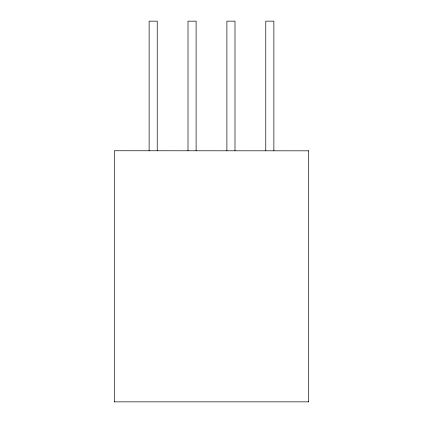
<?xml version="1.0" encoding="UTF-8"?>
<svg xmlns="http://www.w3.org/2000/svg" width="423" height="423" viewBox="0 0 423 423"><rect width="100%" height="100%" fill="white"/><g stroke="black" fill="none" stroke-linecap="round" stroke-linejoin="round"><path stroke-width="0.63" d="M308.621 150.826L114.3 150.752L114.3 401.85L308.7 401.85L308.7 150.752M114.3 401.85L114.612 401.538M308.388 401.538L308.7 401.85M273.871 150.752L273.871 21.15L265.771 21.15L265.771 150.752M234.992 150.752L234.992 21.15L226.892 21.15L226.892 150.752M196.108 150.752L196.108 21.15L188.008 21.15L188.008 150.752M157.229 150.752L157.229 21.15L149.129 21.15L149.129 150.752"/></g></svg>
